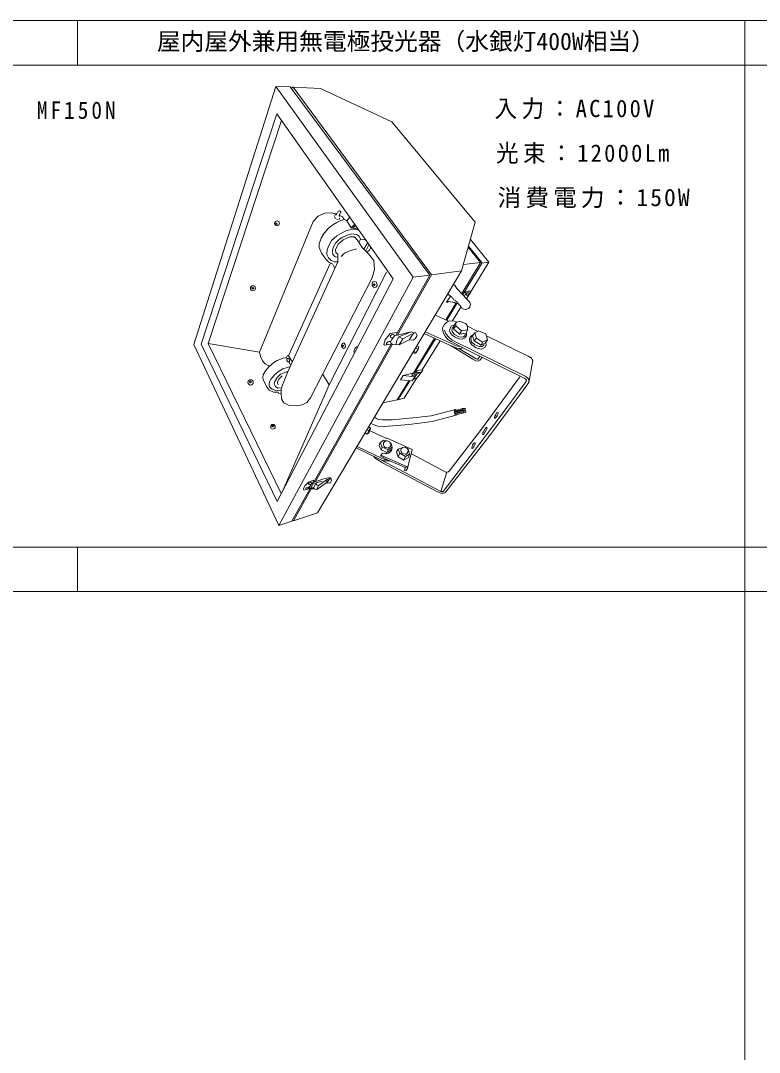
# Model space of a CAD drawing. Units: millimetres, scale not verified. Extents: x -1348 to 1152, y -2025 to -250.
# Drawn here: x -83 to 539, y -1119 to -250 of the extents above; entities that cross this region are included whole.
import ezdxf
from ezdxf.enums import TextEntityAlignment as Align

# ---------------------------------------------------------------- set-up
doc = ezdxf.new("R2010")
doc.units = ezdxf.units.MM
doc.header["$LTSCALE"] = 5
doc.layers.add('0-0_絵', color=7, linetype='Continuous', lineweight=20)
doc.layers.add('0-2_枠', color=7, linetype='Continuous', lineweight=20)
doc.layers.add('0-1_文字', color=7, linetype='Continuous')
doc.styles.add('ＭＳ ゴシック', font='')
doc.styles.get('ＭＳ ゴシック').set_extended_font_data('MS Gothic')

msp = doc.modelspace()

# ---------------------------------------------------------------- linework, layer by layer
at = {"layer": '0-0_絵'}
for p, q in [((136.56, -333.815), (74.809, -521.994)), ((181.318, -414.847), (181.592, -414.095)), ((182.185, -416.618), (181.552, -415.545)), ((181.873, -413.379), (182.8, -413.179)), ((182.68, -413.755), (183.185, -412.624)), ((184.385, -417.34), (182.956, -417)), ((185.884, -416.188), (185.078, -417.07)), ((185.468, -414.67), (185.779, -415.17)), ((190.861, -417.922), (189.639, -417.303)), ((131.788, -421.596), (132.185, -421.758)), ((190.194, -427.266), (194.615, -425.894)), ((190.861, -417.922), (191.527, -418.597)), ((203.137, -433.961), (207.097, -434.36)), ((209.054, -437.256), (206.328, -441.876)), ((207.867, -443.25), (210.109, -438.716)), ((183.975, -449.158), (184.174, -453.072)), ((181.16, -452.992), (183.474, -453.102)), ((288.383, -460.543), (262.973, -463.981)), ((304.226, -453.728), (289.873, -455.4)), ((305.287, -454.119), (311.392, -453.386)), ((176.851, -556.864), (225.23, -461.79)), ((261.546, -464.174), (233.04, -515.143)), ((279.417, -482.262), (279.913, -482.357)), ((280.793, -502.646), (287.866, -491.27)), ((266.305, -497.869), (277.4, -503.05)), ((245.919, -512.17), (248.232, -512.805)), ((280.343, -522.173), (257.688, -512.019)), ((281.824, -507.868), (281.541, -507.968)), ((282.044, -506.379), (283.616, -504.537)), ((288.337, -511.31), (293.465, -510.446)), ((301.558, -511.506), (293.898, -507.683)), ((238.928, -517.863), (246.239, -513.966)), ((265.597, -517.499), (247.769, -546.817)), ((248.736, -546.665), (266.38, -517.855)), ((255.1, -544.136), (270.26, -519.687)), ((286.108, -516.272), (288.955, -516.521)), ((305.963, -520.851), (300.892, -517.364)), ((310.371, -518.865), (308.881, -513.841)), ((229.238, -521.942), (163.945, -638.689)), ((165.209, -638.243), (230.16, -522.47)), ((248.178, -528.271), (250.219, -529.343)), ((250.768, -523.912), (252.25, -524.614)), ((140.671, -533.778), (141.294, -534.879)), ((145.549, -537.193), (142.504, -532.222)), ((144.091, -539.831), (142.64, -537.262)), ((140.893, -545.81), (142.006, -545.732)), ((251.009, -547.419), (249, -550.051)), ((253.586, -547.164), (251.009, -547.419)), ((246.412, -548.366), (247.088, -548.743)), ((234.417, -568.768), (234.641, -569.264)), ((283.24, -581.899), (290.456, -580.251)), ((224.658, -601.702), (211.254, -595.403)), ((225.607, -601.589), (224.658, -601.702)), ((229.74, -609.172), (228.68, -605.752)), ((199.499, -609.806), (219.725, -619.596)), ((220.351, -617.004), (225.357, -619.55)), ((237.103, -610.115), (235.068, -610.931)), ((236.347, -614.397), (241.234, -617.191)), ((275.988, -630.406), (270.959, -646.652)), ((175.19, -639.47), (173.874, -639.545)), ((145.922, -670.914), (146.603, -671.407))]:
    msp.add_line(p, q, dxfattribs=at)
for points in [[(131.745, -305.289), (62.651, -522.636), (134.391, -675.429), (247.571, -466.065)], [(132.819, -655.123), (230.745, -467.456), (132.703, -328.342), (68.972, -522.556)], [(216.255, -469.859), (217.035, -471.3), (217.236, -473.293), (216.151, -474.386), (214.925, -474.677), (214.059, -474.454), (213.074, -473.125), (212.907, -472.178), (213.138, -470.935), (213.932, -469.893), (214.986, -469.482)], [(112.975, -475.888), (113.215, -475.617), (112.732, -475.258), (113.01, -474.861), (112.614, -474.655), (112.466, -474.909), (112.216, -474.989), (111.705, -474.743), (111.603, -475.121), (112.05, -475.343), (111.875, -475.71), (112.19, -475.93), (112.416, -475.578)], [(215.014, -471.623), (214.931, -472.005), (215.555, -472.229), (215.343, -472.734), (214.958, -472.635), (214.854, -473.088), (214.491, -473.018), (214.526, -472.461), (214.195, -472.285), (214.266, -471.838), (214.563, -472.003), (214.704, -471.477)], [(294.323, -478.954), (293.074, -479.288), (292.418, -480.086), (292.668, -481.18), (293.755, -481.216), (294.719, -479.908)], [(190.498, -524.653), (189.63, -525.892), (188.835, -526.116), (187.91, -525.611), (187.129, -524.496), (187.172, -523.319), (187.915, -521.851), (189.007, -521.408), (190.155, -522.709)], [(188.443, -524.534), (188.27, -524.043), (187.868, -523.984), (187.871, -523.505), (188.173, -523.495), (188.297, -523.213), (188.525, -523.52), (188.78, -523.736), (188.84, -524.073), (188.565, -523.991), (188.582, -524.336)], [(142.787, -537.263), (143.266, -536.875), (143.384, -535.82), (143.071, -535.085), (142.464, -534.401), (141.677, -534.418), (141.025, -535.202), (141.083, -536.226), (141.812, -537.253)], [(110.764, -553.698), (110.598, -554.189), (111.196, -554.304), (111.04, -554.731), (110.41, -554.611), (110.21, -555.087), (109.871, -555.011), (110.044, -554.56), (109.606, -554.459), (109.681, -553.994), (110.191, -554.082), (110.333, -553.637)], [(246.855, -553.499), (236.819, -552.411), (239.151, -548.824), (249, -550.051)], [(318.197, -580.083), (318.862, -579.905), (319.183, -580.217), (319.107, -581.295), (318.606, -582.284), (317.394, -584.238), (316.79, -584.876), (316.34, -584.874), (316.176, -584.759), (316.253, -584.152), (316.544, -583.016), (317.126, -581.787)], [(128.811, -590.631), (128.875, -591.21), (128.293, -591.256), (128.31, -591.786), (128.892, -591.741), (128.928, -592.268), (129.551, -592.234), (129.536, -591.608), (130.09, -591.511), (130.058, -591.002), (129.297, -591.117), (129.239, -590.575)], [(309.635, -592.515), (309.89, -592.898), (309.793, -593.703), (308.306, -596.429), (307.18, -598.39), (306.775, -598.718), (306.298, -598.631), (306.118, -598.389), (306.223, -597.72), (306.373, -597.112), (306.749, -596.241), (308.45, -593.169), (309.148, -592.567)], [(299.754, -605.629), (299.85, -606.172), (299.521, -607.029), (298.582, -608.953), (297.921, -610.188), (297.173, -610.48), (297.041, -610.183), (296.959, -609.718), (297.561, -607.694), (298.477, -606.094), (299.417, -605.529)], [(240.795, -615.3), (242.097, -615.105), (243.202, -613.399), (243.379, -612.207), (242.801, -610.727), (241.482, -609.624), (239.907, -609.269), (238.602, -609.64), (237.587, -610.662), (237.079, -611.771), (237.416, -613.083), (238.441, -614.309), (239.459, -614.902)], [(239.765, -620.227), (243.707, -618.056), (244.533, -615.168), (241.234, -617.191)], [(159.195, -644.195), (157.713, -644.571), (157.069, -644.274), (157.468, -643.567), (158.131, -643.199), (159.065, -642.944), (159.567, -643.083), (159.506, -643.64)], [(159.904, -640.861), (159.386, -640.247), (159.932, -639.465), (161.211, -638.822), (161.956, -639.589), (161.518, -640.463), (160.865, -640.76)]]:
    msp.add_lwpolyline(points, close=True, dxfattribs=at)
for points in [[(131.745, -305.289), (143.823, -305.545), (261.546, -464.174), (247.571, -466.065)], [(145.171, -307.298), (145.374, -306.354), (145.978, -305.777), (146.547, -305.771)], [(234.446, -514.83), (262.973, -463.981), (146.547, -305.771), (169.343, -306.838), (229.541, -335.114), (299.889, -419.531)], [(136.42, -648.206), (74.809, -521.994), (118.055, -529.096), (163.265, -418.994), (167.449, -414.684), (172.694, -411.97), (178.746, -411.797), (182.083, -412.461), (183.185, -412.624), (184.38, -410.267), (185.594, -410.053), (186.645, -410.941), (185.576, -413.392), (185.243, -414.229)], [(189.639, -417.303), (186.514, -418.132), (183.116, -419.775), (179.801, -421.89), (176.724, -424.173), (172.531, -428.809), (169.923, -432.957), (168.414, -437.815), (168.219, -441.051), (170.358, -445.684), (172.584, -448.84), (174.16, -451.067), (176.526, -453.433), (179.523, -454.645), (181.07, -457.503), (181.96, -457.416)], [(185.887, -413.893), (187.972, -415.227), (189.311, -417.36)], [(197.991, -421.677), (195.297, -424.446), (191.527, -418.597), (193.884, -415.591)], [(132.241, -421.419), (132.836, -421.605), (132.922, -421.106), (132.249, -420.914), (132.232, -420.375), (131.762, -420.129), (131.831, -420.852), (131.488, -420.661), (131.511, -421.122), (131.836, -421.316), (131.788, -421.596)], [(299.889, -419.531), (288.383, -460.543), (166.911, -664.719), (146.603, -671.407), (161.699, -644.498)], [(195.284, -425.633), (199.131, -425.62), (201.533, -426.233)], [(200.55, -424.852), (196.783, -424.48), (198.612, -422.677)], [(184.174, -453.072), (141.723, -546.398), (136.313, -559.758), (136.218, -563.933), (136.597, -568.439), (138.648, -571.819), (143.012, -574.168), (149.107, -574.549), (153.946, -573.695), (157.931, -571.538), (160.966, -567.615), (212.914, -466.606), (214.968, -459.501), (214.504, -451.87), (209.992, -446.275), (204.624, -440.83), (201.984, -437.108), (200.426, -434.518), (198.012, -432.079), (194.266, -432.078), (188.507, -434.416), (184.295, -438.024), (182.056, -442.826), (182.257, -445.215), (184.017, -446.447), (183.975, -449.158), (181.71, -448.76), (179.964, -446.774), (179.503, -444.162), (180.056, -441.073), (181.991, -437.34), (185.399, -434.046), (188.159, -432.164), (192.808, -430.247), (195.676, -429.542), (199.863, -430.1), (202.168, -431.289), (203.137, -433.961), (201.717, -436.655)], [(181.16, -452.992), (178.323, -452.012), (176.073, -449.744), (174.823, -446.856), (175.191, -442.646), (176.699, -438.606), (178.836, -435.194), (183.102, -431.259), (187.105, -428.777), (190.863, -427.004)], [(292.546, -484.201), (311.392, -453.386), (295.852, -434.312)], [(199.905, -441.997), (193.273, -444.152), (189.829, -445.746), (186.822, -448.577)], [(211.597, -440.647), (211.5, -441.512), (210.484, -443.387), (208.535, -444.778)], [(288.555, -479.726), (304.174, -454.293), (304.226, -453.728), (293.915, -440.797)], [(294.236, -439.976), (305.323, -453.709), (305.187, -454.629), (289.308, -480.663)], [(177.491, -454.43), (142.504, -532.222), (141.613, -532.044), (140.671, -533.778), (139.889, -533.987), (138.04, -534.289), (132.964, -536.269), (129.985, -537.834), (125.964, -541.436), (122.975, -544.976), (121.172, -548.249), (120.734, -550.42), (121.145, -552.522), (124.172, -558.514), (126.099, -561.294), (129.914, -562.858), (133.677, -563.024), (134.261, -563.987), (136.043, -563.673)], [(287.828, -490.959), (288.211, -491.771), (290.209, -492.898), (292.328, -493.124), (294.213, -492.472), (295.383, -490.946), (295.774, -489.078), (295.238, -487.173), (293.034, -484.882), (284.335, -475.459), (282.665, -472.794), (281.835, -472.621)], [(290.055, -481.527), (291.567, -480.748), (291.461, -479.174), (291.977, -478.229), (294.349, -477.811), (295.888, -477.824), (296.122, -478.181)], [(283.54, -488.124), (282.512, -487.262), (279.109, -486.73), (277.261, -486.621), (276.252, -487.321), (275.785, -487.142), (278.771, -482.577), (279.417, -482.262), (277.042, -480.172)], [(279.913, -482.357), (280.323, -483.324), (281.235, -483.963), (281.854, -484.974), (282.978, -485.456), (283.393, -486.222), (284.096, -486.578), (284.855, -487.484), (285.513, -488.475), (284.435, -488.242), (275.87, -502.26)], [(275.086, -501.984), (283.54, -488.124), (284.435, -488.242)], [(287.828, -490.959), (287.392, -490.076), (286.434, -489.405), (285.661, -488.422)], [(284.164, -503.348), (280.48, -502.755), (277.4, -503.05), (275.55, -504.121), (273.653, -506.047), (272.413, -508.602), (272.486, -511.274)], [(293.485, -507.187), (292.039, -505.06), (286.373, -502.961), (283.616, -504.537), (283.528, -506.998)], [(228.14, -513.598), (233.538, -512.587), (233.921, -513.41)], [(231.946, -515.387), (234.454, -514.829), (243.354, -512.738), (245.919, -512.17), (235.462, -516.273), (233.544, -519.855), (233.208, -522.806)], [(235.752, -523.051), (244.292, -518.713), (247.531, -519.011), (249.19, -517.907), (250.899, -515.115), (249.895, -513.033), (248.232, -512.805), (244.292, -518.713)], [(272.486, -511.274), (273.141, -513.296), (274.661, -515.713), (276.932, -518.445)], [(273.856, -510.585), (275.092, -513.648), (277.616, -516.683)], [(292.539, -513.286), (292.516, -515.142), (291.156, -517.083), (288.986, -518.117), (285.985, -517.845), (283.025, -516.665), (280.446, -514.818), (278.845, -512.547), (278.248, -511.151), (278.648, -508.878), (279.985, -507.091), (281.196, -506.577), (282.044, -506.379), (281.696, -509.663)], [(281.541, -507.968), (280.599, -508.585), (280.139, -510.517), (280.829, -512.448), (282.385, -514.175), (286.108, -516.272)], [(293.485, -507.187), (293.465, -510.446), (292.289, -513.233), (286.568, -513.885), (288.337, -511.31), (283.528, -506.998), (281.696, -509.663), (286.568, -513.885)], [(298.97, -519.742), (297.609, -515.451), (299.552, -512.766)], [(308.881, -513.841), (302.694, -511.306), (299.552, -512.766), (300.892, -517.364), (298.97, -519.742), (304.786, -523.173), (308.876, -521.092), (310.371, -518.865), (305.963, -520.851), (304.786, -523.173)], [(277.616, -516.683), (280.549, -519.026), (342.579, -549.754), (344.006, -550.704), (345.188, -552.213), (345.21, -553.64), (344.962, -554.828), (338.201, -564.178), (311.913, -599.604), (275.021, -647.002), (274.208, -647.714), (272.736, -648.108), (270.998, -647.945), (268.096, -647.039), (221.722, -622.552), (219.388, -621.127)], [(228.14, -513.598), (223.933, -518.671), (222.856, -522.657), (223.564, -523.304), (228.434, -522.326)], [(228.58, -520.615), (228.288, -520.157), (227.06, -520.255), (226.495, -520.414), (225.655, -521.037), (225.134, -521.781), (225.168, -522.309), (225.777, -522.735)], [(230.249, -522.522), (229.089, -521.857), (228.58, -520.615), (229.509, -518.655), (231.946, -515.387), (231.365, -514.394), (230.547, -514.123), (229.332, -514.634), (228.523, -515.429), (228.116, -516.153), (228.411, -516.813), (229.25, -517.199), (230.286, -517.017), (231.108, -516.634)], [(235.462, -516.273), (236.083, -516.511), (238.928, -517.863), (235.752, -523.051), (230.249, -522.522)], [(256.99, -513.501), (279.531, -523.915), (284.414, -525.772), (286.786, -526.073), (288.364, -525.955), (289.992, -525.668)], [(276.932, -518.445), (279.493, -520.28), (290.081, -525.7)], [(289.343, -516.452), (291.254, -515.364), (291.548, -513.911)], [(298.139, -514.602), (295.911, -515.674), (295.027, -517.945), (295.38, -520.375), (297.069, -523.099), (300.025, -525.297), (302.455, -526.228), (305.454, -526.53), (308.048, -525.393), (309.104, -523.243), (308.742, -521.192)], [(296.837, -520.496), (296.105, -518.057), (296.708, -515.912), (297.764, -515.046)], [(296.837, -520.496), (299.598, -522.879), (303.196, -524.435), (305.691, -524.449)], [(344.962, -554.828), (348.507, -536.319), (347.989, -535.263), (347.359, -534.257), (344.577, -532.694), (309.878, -515.687)], [(126.675, -540.775), (125.287, -540.403), (122.819, -538.9), (120.441, -536.411), (118.753, -532.831), (118.055, -529.096)], [(198.345, -529.367), (197.611, -528.995), (197.721, -527.723), (198.703, -525.712), (199.79, -524.769), (200.671, -525.031)], [(290.081, -525.7), (341.759, -551.365), (342.513, -551.963), (343.02, -552.766), (342.923, -553.595), (342.036, -555.009), (311.155, -596.633), (272.727, -646.535), (271.849, -646.69), (270.959, -646.652), (219.628, -619.582)], [(251.814, -526.765), (250.219, -529.343), (249.825, -529.906), (249.03, -530.022), (247.536, -529.248)], [(252.25, -524.614), (251.814, -526.765), (249.697, -525.682)], [(305.766, -533.585), (303.645, -535.93), (302.228, -536.673), (300.493, -536.416), (297.983, -534.957), (279.564, -523.915)], [(280.343, -522.173), (282.892, -523.482), (285.176, -524.199), (286.873, -524.299)], [(286.138, -526.065), (300.798, -534.954), (301.541, -535.175), (302.075, -535.01), (303.911, -532.645)], [(305.691, -524.449), (307.221, -523.273), (307.027, -522.174)], [(136.182, -561.1), (133.518, -561.452), (131.003, -561.303), (128.731, -560.518), (127.047, -559.037), (126.294, -557.451), (126.228, -556.291), (126.564, -554.306), (127.946, -551.777), (131.104, -548.02), (134.581, -545.155), (137.684, -543.332), (144.087, -541.202)], [(140.893, -545.81), (138.76, -546.482), (135.836, -547.709), (132.83, -550.491), (130.933, -553.848), (130.415, -555.954), (131.395, -558.152), (133.518, -559.437), (135.33, -559.295)], [(137.64, -645.764), (176.851, -556.864), (171.258, -547.535)], [(251.047, -550.855), (255.613, -544.334), (255.1, -544.136), (250.987, -544.514), (250.147, -546.356), (247.17, -546.881), (239.151, -548.824)], [(246.412, -548.366), (246.845, -547.795), (247.939, -547.297), (251.059, -546.404), (253.92, -546.204)], [(247.088, -548.743), (247.649, -548.682), (248.493, -548.495), (248.845, -547.899), (250.278, -547.38), (251.726, -547.163)], [(133.961, -556.573), (133.373, -556.262), (133.076, -555.248), (133.221, -554.393), (133.58, -553.737), (134.645, -551.712), (137.096, -549.146)], [(222.098, -571.927), (234.013, -569.427), (243.904, -553.278)], [(244.679, -553.286), (234.641, -569.264), (239.99, -568.079), (250.767, -550.811)], [(246.072, -614.896), (275.076, -630.312), (275.988, -630.406), (277.442, -630.089), (277.969, -629.646), (305.124, -594.201), (337.373, -550.108)], [(251.047, -550.855), (249.301, -551.162), (247.834, -551.845)], [(211.974, -589.017), (213.825, -590.131), (217.812, -591.515), (223.491, -591.881), (244.219, -590.242), (263.65, -587.737), (283.94, -582.272)], [(283.241, -577.665), (262.826, -582.817), (250.091, -584.391), (229.943, -586.207), (221.739, -586.36), (218.468, -585.885), (216.772, -585.132), (214.927, -584.044)], [(282.572, -580.666), (289.968, -578.761), (289.632, -578.515), (289.78, -578.119), (282.431, -579.865)], [(282.474, -579.257), (289.592, -577.476), (289.159, -577.07), (289.438, -576.603), (282.564, -578.49)], [(290.462, -580.221), (290.009, -579.904), (290.169, -579.476), (282.735, -581.163)], [(289.309, -576.818), (291.351, -576.431), (291.36, -576.943), (289.48, -577.329)], [(289.752, -578.255), (291.644, -577.786), (291.758, -578.28), (289.781, -578.574)], [(290.107, -579.653), (292.077, -579.17), (292.223, -579.71), (290.306, -580.122)], [(211.56, -593.168), (211.727, -593.792), (210.245, -597.151), (208.797, -598.288), (207.524, -597.517)], [(208.797, -598.288), (210.261, -595.472), (209.248, -594.883)], [(210.261, -595.472), (211.56, -593.168), (210.427, -592.544)], [(219.725, -619.596), (223.256, -620.688), (225.525, -620.85), (227.951, -620.671), (225.357, -619.55), (223.612, -619.632), (220.902, -618.656), (200.41, -608.608)], [(220.515, -611.566), (218.972, -607.8), (219.866, -605.471)], [(229.74, -609.172), (226.497, -611.5), (221.496, -609.282), (219.866, -605.471), (222.798, -603.418), (225.496, -603.806)], [(225.554, -603.822), (224.112, -604.165), (222.446, -605.74), (222.435, -607.687), (223.138, -608.668), (224.076, -609.475), (225.433, -609.898), (226.95, -609.984)], [(226.986, -609.934), (228.428, -608.84), (228.685, -607.292), (228.58, -605.94), (227.745, -604.718), (225.554, -603.822)], [(225.607, -601.589), (246.859, -611.281), (242.743, -627.202)], [(219.388, -621.127), (215.596, -618.571), (214.097, -616.83)], [(220.329, -615.968), (221.798, -614.273), (223.657, -614.596), (225.321, -614.675), (226.852, -614.298), (228.258, -613.518), (229.39, -612.094), (229.47, -611.335), (229.81, -609.3)], [(227.951, -620.671), (240.894, -626.424), (241.13, -626.824), (240.031, -628.73), (241.521, -629.35), (242.743, -627.202), (242.583, -626.291), (241.915, -625.636), (220.329, -615.968), (220.351, -617.004)], [(225.288, -613.882), (220.515, -611.566), (221.496, -609.282)], [(229.481, -610.889), (225.288, -613.882), (226.497, -611.5)], [(239.765, -620.227), (234.81, -617.445), (233.655, -613.289), (235.068, -610.931), (236.347, -614.397), (234.81, -617.445)], [(244.533, -615.168), (243.479, -610.784), (242.833, -610.511)], [(163.309, -638.87), (163.462, -637.171), (159.231, -638.649), (156.342, -642.013), (155.14, -644.279), (155.349, -645.461), (159.6, -644.294), (160.378, -643.773)], [(161.747, -644.516), (160.697, -644.12), (160.03, -643.221), (161.812, -640.146), (163.172, -638.998), (164.63, -638.414), (168.876, -637.157), (172.385, -635.968), (176.321, -635.148), (177.751, -635.148), (178.536, -636.019), (178.786, -637.195), (177.878, -639.206), (176.916, -639.712), (175.19, -639.47), (176.969, -635.959), (175.741, -636.154)], [(164.339, -644.386), (163.602, -643.499), (165.94, -639.454), (163.246, -640.038), (161.318, -643.421), (163.559, -643.503)], [(161.747, -644.516), (164.339, -644.386), (164.971, -644.674), (166.291, -644.95), (173.874, -639.545), (175.741, -636.154), (175.006, -636.515), (167.823, -641.589), (166.291, -644.95)], [(170.731, -637.96), (165.94, -639.454), (166.148, -640.705), (166.691, -641.222), (167.823, -641.589)], [(176.969, -635.959), (177.475, -636.206), (178.536, -636.019)], [(160.87, -644.185), (145.43, -671.793), (134.391, -675.429)]]:
    msp.add_lwpolyline(points, dxfattribs=at)
for centre, radius in [((132.795, -420.605), 2.095), ((112.479, -475.311), 2.124), ((110.505, -554.642), 2.237), ((129.34, -592.088), 2.031)]:
    msp.add_circle(centre, radius, dxfattribs=at)
for start_param, end_param in [(5.5437815, 10.1254037), (4.8841096, 5.1520353), (4.2939382, 4.5557437)]:
    msp.add_ellipse((283.532, -579.947), major_axis=(-0.41, 2.323), ratio=0.5, start_param=start_param, end_param=end_param, dxfattribs=at)
at = {"layer": '0-2_枠'}
for p, q in [((-35.445, -249.712), (-35.445, -287.212)), ((527.055, -249.712), (527.055, -2024.712)), ((-1347.945, -287.212), (1152.055, -287.212)), ((1152.055, -693.462), (-1347.945, -693.462)), ((-35.445, -693.462), (-35.445, -730.962)), ((-1347.945, -730.962), (1152.055, -730.962))]:
    msp.add_line(p, q, dxfattribs=at)
msp.add_lwpolyline([(-1347.945, -249.712), (-1347.945, -2024.712), (1152.055, -2024.712), (1152.055, -249.712)], close=True, dxfattribs=at)

# ---------------------------------------------------------------- texts
at = {"layer": '0-1_文字', "style": 'ＭＳ ゴシック'}
msp.add_text('屋内屋外兼用無電極投光器（水銀灯400W相当）', height=14.66, dxfattribs=at).set_placement((31.513, -278.892), align=Align.BOTTOM_LEFT)
at = {"layer": '0-1_文字', "char_height": 14.66, "attachment_point": 7, "style": 'ＭＳ ゴシック'}
for s, insert in [('\\T1.28;\\W0.9;MF150N', (-69.648, -332.771)), ('\\T1.2;\\W0.95;入力：AC100V', (316.166, -332.771)), ('\\T1.2;\\W0.95;光束：12000Lm', (317.447, -370.271)), ('\\T1.17;消費電力：150W', (318.729, -407.771))]:
    msp.add_mtext(s, dxfattribs=dict(at, insert=insert))

doc.saveas('drawing.dxf')
